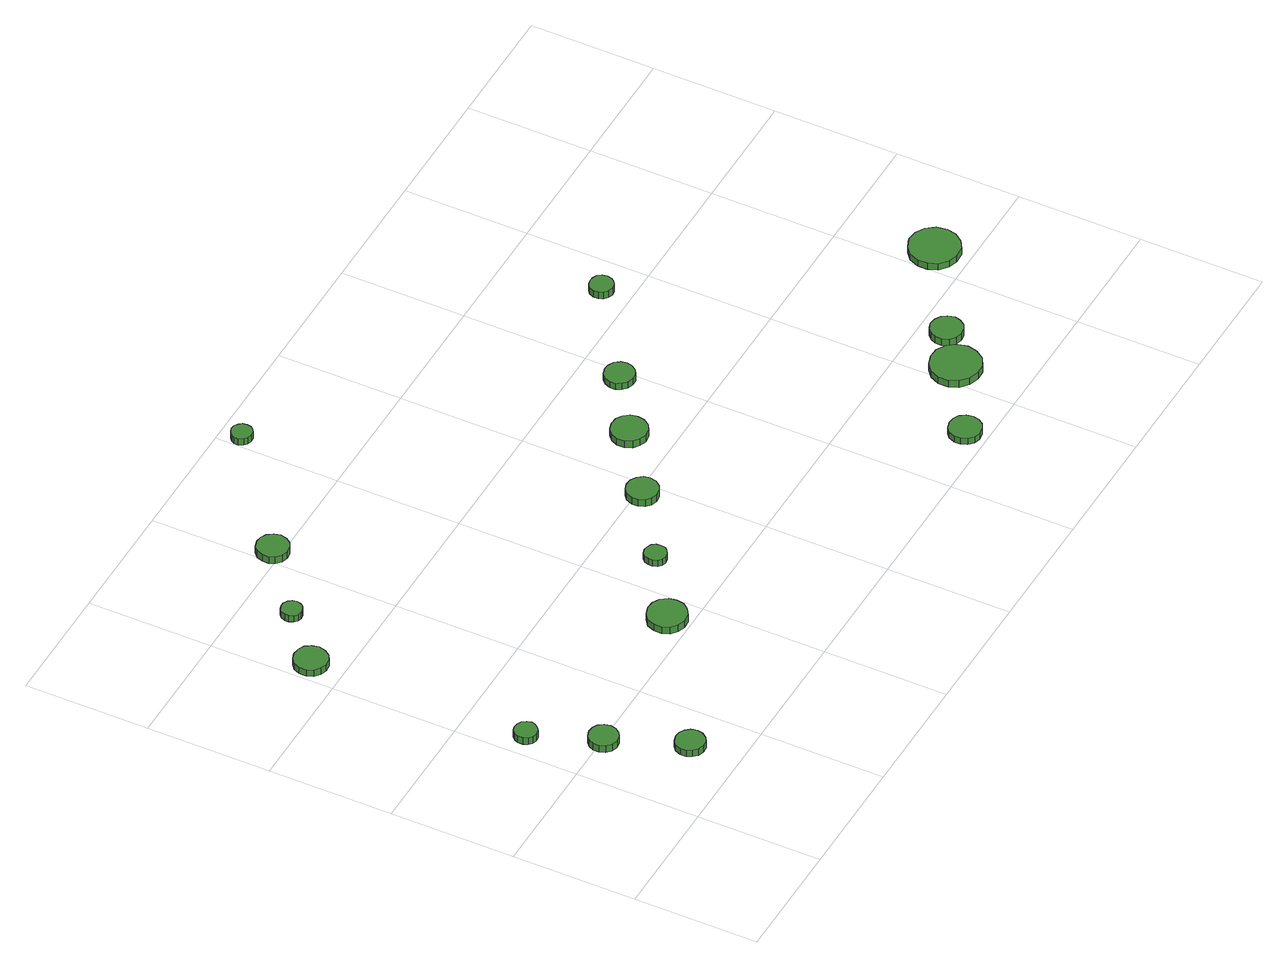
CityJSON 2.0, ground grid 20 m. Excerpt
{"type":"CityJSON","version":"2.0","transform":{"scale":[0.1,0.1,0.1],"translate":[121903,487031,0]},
"CityObjects":{
"tree1":{"type":"SolitaryVegetationObject","attributes":{"function":"something"},"geometry":[{"type":"MultiSurface","lod":"1","boundaries":[[[0,1,2,3,4,5,6,7,8,9,10,11,12,13,14]],[[15,16,17,18,19,20,21,22,23,24,25,26,27,28,29]],[[0,29,28,1]],[[1,28,27,2]],[[2,27,26,3]],[[3,26,25,4]],[[4,25,24,5]],[[5,24,23,6]],[[6,23,22,7]],[[7,22,21,8]],[[8,21,20,9]],[[9,20,19,10]],[[10,19,18,11]],[[11,18,17,12]],[[12,17,16,13]],[[13,16,15,14]],[[14,15,29,0]]]}]},
"tree2":{"type":"SolitaryVegetationObject","attributes":{"function":"something"},"geometry":[{"type":"MultiSurface","lod":"1","boundaries":[[[30,31,32,33,34,35,36,37,38,39,40,41,42,43,44]],[[45,46,47,48,49,50,51,52,53,54,55,56,57,58,59]],[[30,59,58,31]],[[31,58,57,32]],[[32,57,56,33]],[[33,56,55,34]],[[34,55,54,35]],[[35,54,53,36]],[[36,53,52,37]],[[37,52,51,38]],[[38,51,50,39]],[[39,50,49,40]],[[40,49,48,41]],[[41,48,47,42]],[[42,47,46,43]],[[43,46,45,44]],[[44,45,59,30]]]}]},
"tree3":{"type":"SolitaryVegetationObject","attributes":{"function":"something"},"geometry":[{"type":"MultiSurface","lod":"1","boundaries":[[[60,61,62,63,64,65,66,67,68,69,70,71,72,73,74]],[[75,76,77,78,79,80,81,82,83,84,85,86,87,88,89]],[[60,89,88,61]],[[61,88,87,62]],[[62,87,86,63]],[[63,86,85,64]],[[64,85,84,65]],[[65,84,83,66]],[[66,83,82,67]],[[67,82,81,68]],[[68,81,80,69]],[[69,80,79,70]],[[70,79,78,71]],[[71,78,77,72]],[[72,77,76,73]],[[73,76,75,74]],[[74,75,89,60]]]}]},
"tree4":{"type":"SolitaryVegetationObject","attributes":{"function":"something"},"geometry":[{"type":"MultiSurface","lod":"1","boundaries":[[[90,91,92,93,94,95,96,97,98,99,100,101,102,103,104]],[[105,106,107,108,109,110,111,112,113,114,115,116,117,118,119]],[[90,119,118,91]],[[91,118,117,92]],[[92,117,116,93]],[[93,116,115,94]],[[94,115,114,95]],[[95,114,113,96]],[[96,113,112,97]],[[97,112,111,98]],[[98,111,110,99]],[[99,110,109,100]],[[100,109,108,101]],[[101,108,107,102]],[[102,107,106,103]],[[103,106,105,104]],[[104,105,119,90]]]}]},
"tree5":{"type":"SolitaryVegetationObject","attributes":{"function":"something"},"geometry":[{"type":"MultiSurface","lod":"1","boundaries":[[[120,121,122,123,124,125,126,127,128,129,130,131,132,133,134]],[[135,136,137,138,139,140,141,142,143,144,145,146,147,148,149]],[[120,149,148,121]],[[121,148,147,122]],[[122,147,146,123]],[[123,146,145,124]],[[124,145,144,125]],[[125,144,143,126]],[[126,143,142,127]],[[127,142,141,128]],[[128,141,140,129]],[[129,140,139,130]],[[130,139,138,131]],[[131,138,137,132]],[[132,137,136,133]],[[133,136,135,134]],[[134,135,149,120]]]}]},
"tree6":{"type":"SolitaryVegetationObject","attributes":{"function":"something"},"geometry":[{"type":"MultiSurface","lod":"1","boundaries":[[[150,151,152,153,154,155,156,157,158,159,160,161,162,163,164]],[[165,166,167,168,169,170,171,172,173,174,175,176,177,178,179]],[[150,179,178,151]],[[151,178,177,152]],[[152,177,176,153]],[[153,176,175,154]],[[154,175,174,155]],[[155,174,173,156]],[[156,173,172,157]],[[157,172,171,158]],[[158,171,170,159]],[[159,170,169,160]],[[160,169,168,161]],[[161,168,167,162]],[[162,167,166,163]],[[163,166,165,164]],[[164,165,179,150]]]}]},
"tree7":{"type":"SolitaryVegetationObject","attributes":{"function":"something"},"geometry":[{"type":"MultiSurface","lod":"1","boundaries":[[[180,181,182,183,184,185,186,187,188,189,190,191,192,193,194]],[[195,196,197,198,199,200,201,202,203,204,205,206,207,208,209]],[[180,209,208,181]],[[181,208,207,182]],[[182,207,206,183]],[[183,206,205,184]],[[184,205,204,185]],[[185,204,203,186]],[[186,203,202,187]],[[187,202,201,188]],[[188,201,200,189]],[[189,200,199,190]],[[190,199,198,191]],[[191,198,197,192]],[[192,197,196,193]],[[193,196,195,194]],[[194,195,209,180]]]}]},
"tree8":{"type":"SolitaryVegetationObject","attributes":{"function":"something"},"geometry":[{"type":"MultiSurface","lod":"1","boundaries":[[[210,211,212,213,214,215,216,217,218,219,220,221,222,223,224]],[[225,226,227,228,229,230,231,232,233,234,235,236,237,238,239]],[[210,239,238,211]],[[211,238,237,212]],[[212,237,236,213]],[[213,236,235,214]],[[214,235,234,215]],[[215,234,233,216]],[[216,233,232,217]],[[217,232,231,218]],[[218,231,230,219]],[[219,230,229,220]],[[220,229,228,221]],[[221,228,227,222]],[[222,227,226,223]],[[223,226,225,224]],[[224,225,239,210]]]}]},
"tree9":{"type":"SolitaryVegetationObject","attributes":{"function":"something"},"geometry":[{"type":"MultiSurface","lod":"1","boundaries":[[[240,241,242,243,244,245,246,247,248,249,250,251,252,253,254]],[[255,256,257,258,259,260,261,262,263,264,265,266,267,268,269]],[[240,269,268,241]],[[241,268,267,242]],[[242,267,266,243]],[[243,266,265,244]],[[244,265,264,245]],[[245,264,263,246]],[[246,263,262,247]],[[247,262,261,248]],[[248,261,260,249]],[[249,260,259,250]],[[250,259,258,251]],[[251,258,257,252]],[[252,257,256,253]],[[253,256,255,254]],[[254,255,269,240]]]}]},
"tree10":{"type":"SolitaryVegetationObject","attributes":{"function":"something"},"geometry":[{"type":"MultiSurface","lod":"1","boundaries":[[[270,271,272,273,274,275,276,277,278,279,280,281,282,283,284]],[[285,286,287,288,289,290,291,292,293,294,295,296,297,298,299]],[[270,299,298,271]],[[271,298,297,272]],[[272,297,296,273]],[[273,296,295,274]],[[274,295,294,275]],[[275,294,293,276]],[[276,293,292,277]],[[277,292,291,278]],[[278,291,290,279]],[[279,290,289,280]],[[280,289,288,281]],[[281,288,287,282]],[[282,287,286,283]],[[283,286,285,284]],[[284,285,299,270]]]}]},
"tree11":{"type":"SolitaryVegetationObject","attributes":{"function":"something"},"geometry":[{"type":"MultiSurface","lod":"1","boundaries":[[[300,301,302,303,304,305,306,307,308,309,310,311,312,313,314]],[[315,316,317,318,319,320,321,322,323,324,325,326,327,328,329]],[[300,329,328,301]],[[301,328,327,302]],[[302,327,326,303]],[[303,326,325,304]],[[304,325,324,305]],[[305,324,323,306]],[[306,323,322,307]],[[307,322,321,308]],[[308,321,320,309]],[[309,320,319,310]],[[310,319,318,311]],[[311,318,317,312]],[[312,317,316,313]],[[313,316,315,314]],[[314,315,329,300]]]}]},
"tree12":{"type":"SolitaryVegetationObject","attributes":{"function":"something"},"geometry":[{"type":"MultiSurface","lod":"1","boundaries":[[[330,331,332,333,334,335,336,337,338,339,340,341,342,343,344]],[[345,346,347,348,349,350,351,352,353,354,355,356,357,358,359]],[[330,359,358,331]],[[331,358,357,332]],[[332,357,356,333]],[[333,356,355,334]],[[334,355,354,335]],[[335,354,353,336]],[[336,353,352,337]],[[337,352,351,338]],[[338,351,350,339]],[[339,350,349,340]],[[340,349,348,341]],[[341,348,347,342]],[[342,347,346,343]],[[343,346,345,344]],[[344,345,359,330]]]}]},
"tree13":{"type":"SolitaryVegetationObject","attributes":{"function":"something"},"geometry":[{"type":"MultiSurface","lod":"1","boundaries":[[[360,361,362,363,364,365,366,367,368,369,370,371,372,373,374]],[[375,376,377,378,379,380,381,382,383,384,385,386,387,388,389]],[[360,389,388,361]],[[361,388,387,362]],[[362,387,386,363]],[[363,386,385,364]],[[364,385,384,365]],[[365,384,383,366]],[[366,383,382,367]],[[367,382,381,368]],[[368,381,380,369]],[[369,380,379,370]],[[370,379,378,371]],[[371,378,377,372]],[[372,377,376,373]],[[373,376,375,374]],[[374,375,389,360]]]}]},
"tree14":{"type":"SolitaryVegetationObject","attributes":{"function":"something"},"geometry":[{"type":"MultiSurface","lod":"1","boundaries":[[[390,391,392,393,394,395,396,397,398,399,400,401,402,403,404]],[[405,406,407,408,409,410,411,412,413,414,415,416,417,418,419]],[[390,419,418,391]],[[391,418,417,392]],[[392,417,416,393]],[[393,416,415,394]],[[394,415,414,395]],[[395,414,413,396]],[[396,413,412,397]],[[397,412,411,398]],[[398,411,410,399]],[[399,410,409,400]],[[400,409,408,401]],[[401,408,407,402]],[[402,407,406,403]],[[403,406,405,404]],[[404,405,419,390]]]}]},
"tree15":{"type":"SolitaryVegetationObject","attributes":{"function":"something"},"geometry":[{"type":"MultiSurface","lod":"1","boundaries":[[[420,421,422,423,424,425,426,427,428,429,430,431,432,433,434]],[[435,436,437,438,439,440,441,442,443,444,445,446,447,448,449]],[[420,449,448,421]],[[421,448,447,422]],[[422,447,446,423]],[[423,446,445,424]],[[424,445,444,425]],[[425,444,443,426]],[[426,443,442,427]],[[427,442,441,428]],[[428,441,440,429]],[[429,440,439,430]],[[430,439,438,431]],[[431,438,437,432]],[[432,437,436,433]],[[433,436,435,434]],[[434,435,449,420]]]}]},
"tree16":{"type":"SolitaryVegetationObject","attributes":{"function":"something"},"geometry":[{"type":"MultiSurface","lod":"1","boundaries":[[[450,451,452,453,454,455,456,457,458,459,460,461,462,463,464]],[[465,466,467,468,469,470,471,472,473,474,475,476,477,478,479]],[[450,479,478,451]],[[451,478,477,452]],[[452,477,476,453]],[[453,476,475,454]],[[454,475,474,455]],[[455,474,473,456]],[[456,473,472,457]],[[457,472,471,458]],[[458,471,470,459]],[[459,470,469,460]],[[460,469,468,461]],[[461,468,467,462]],[[462,467,466,463]],[[463,466,465,464]],[[464,465,479,450]]]}]},
"tree17":{"type":"SolitaryVegetationObject","attributes":{"function":"something"},"geometry":[{"type":"MultiSurface","lod":"1","boundaries":[[[480,481,482,483,484,485,486,487,488,489,490,491,492,493,494]],[[495,496,497,498,499,500,501,502,503,504,505,506,507,508,509]],[[480,509,508,481]],[[481,508,507,482]],[[482,507,506,483]],[[483,506,505,484]],[[484,505,504,485]],[[485,504,503,486]],[[486,503,502,487]],[[487,502,501,488]],[[488,501,500,489]],[[489,500,499,490]],[[490,499,498,491]],[[491,498,497,492]],[[492,497,496,493]],[[493,496,495,494]],[[494,495,509,480]]]}]}
},
"vertices":[
[52,300,20],[50,307,20],[45,314,20],[39,317,20],[31,318,20],[24,316,20],[19,311,20],[16,304,20],[16,296,20],[19,289,20],[24,284,20],[31,282,20],[39,283,20],[45,287,20],[50,293,20],[50,293,7],[45,287,7],[39,283,7],[31,282,7],[24,284,7],[19,289,7],[16,296,7],[16,304,7],[19,311,7],[24,316,7],[31,318,7],[39,317,7],[45,314,7],[50,307,7],[52,300,7],
[102,196,16],[100,206,16],[94,214,16],[86,218,16],[77,219,16],[67,216,16],[60,210,16],[56,201,16],[56,192,16],[60,183,16],[67,176,16],[77,173,16],[86,174,16],[94,179,16],[100,187,16],[100,187,3],[94,179,3],[86,174,3],[77,173,3],[67,176,3],[60,183,3],[56,192,3],[56,201,3],[60,210,3],[67,216,3],[77,219,3],[86,218,3],[94,214,3],[100,206,3],[102,196,3],
[153,80,14],[151,90,14],[145,97,14],[137,102,14],[128,103,14],[118,100,14],[111,94,14],[107,85,14],[107,75,14],[111,67,14],[118,60,14],[128,57,14],[137,58,14],[145,63,14],[151,71,14],[151,71,2],[145,63,2],[137,58,2],[128,57,2],[118,60,2],[111,67,2],[107,75,2],[107,85,2],[111,94,2],[118,100,2],[128,103,2],[137,102,2],[145,97,2],[151,90,2],[153,80,2],
[58,652,15],[55,663,15],[49,672,15],[39,677,15],[28,678,15],[18,675,15],[9,668,15],[5,657,15],[5,646,15],[9,636,15],[18,629,15],[28,625,15],[39,626,15],[49,632,15],[55,641,15],[55,641,3],[49,632,3],[39,626,3],[28,625,3],[18,629,3],[9,636,3],[5,646,3],[5,657,3],[9,668,3],[18,675,3],[28,678,3],[39,677,3],[49,672,3],[55,663,3],[58,652,3],
[130,726,15],[128,733,15],[124,738,15],[118,742,15],[111,742,15],[105,740,15],[100,736,15],[97,729,15],[97,722,15],[100,716,15],[105,711,15],[111,709,15],[118,710,15],[124,713,15],[128,719,15],[128,719,3],[124,713,3],[118,710,3],[111,709,3],[105,711,3],[100,716,3],[97,722,3],[97,729,3],[100,736,3],[105,740,3],[111,742,3],[118,742,3],[124,738,3],[128,733,3],[130,726,3],
[385,235,17],[383,247,17],[375,258,17],[364,264,17],[351,265,17],[339,261,17],[329,253,17],[324,241,17],[324,228,17],[329,216,17],[339,208,17],[351,204,17],[364,205,17],[375,212,17],[383,222,17],[383,222,4],[375,212,4],[364,205,4],[351,204,4],[339,208,4],[329,216,4],[324,228,4],[324,241,4],[329,253,4],[339,261,4],[351,265,4],[364,264,4],[375,258,4],[383,247,4],[385,235,4],
[243,811,18],[240,821,18],[234,830,18],[225,835,18],[215,836,18],[205,833,18],[197,826,18],[193,816,18],[193,805,18],[197,796,18],[205,789,18],[215,786,18],[225,787,18],[234,792,18],[240,800,18],[240,800,5],[234,792,5],[225,787,5],[215,786,5],[205,789,5],[197,796,5],[193,805,5],[193,816,5],[197,826,5],[205,833,5],[215,836,5],[225,835,5],[234,830,5],[240,821,5],[243,811,5],
[481,311,15],[480,318,15],[476,324,15],[469,327,15],[462,328,15],[455,326,15],[450,321,15],[447,314,15],[447,307,15],[450,300,15],[455,295,15],[462,293,15],[469,294,15],[476,298,15],[480,303,15],[480,303,3],[476,298,3],[469,294,3],[462,293,3],[455,295,3],[450,300,3],[447,307,3],[447,314,3],[450,321,3],[455,326,3],[462,328,3],[469,327,3],[476,324,3],[480,318,3],[481,311,3],
[603,391,15],[601,401,15],[594,410,15],[585,415,15],[575,416,15],[565,413,15],[557,406,15],[553,396,15],[553,386,15],[557,376,15],[565,369,15],[575,366,15],[585,367,15],[594,372,15],[601,381,15],[601,381,2],[594,372,2],[585,367,2],[575,366,2],[565,369,2],[557,376,2],[553,386,2],[553,396,2],[557,406,2],[565,413,2],[575,416,2],[585,415,2],[594,410,2],[601,401,2],[603,391,2],
[433,965,16],[432,972,16],[428,977,16],[422,981,16],[415,982,16],[408,979,16],[403,975,16],[400,969,16],[400,962,16],[403,955,16],[408,951,16],[415,949,16],[422,949,16],[428,953,16],[432,958,16],[432,958,4],[428,953,4],[422,949,4],[415,949,4],[408,951,4],[403,955,4],[400,962,4],[400,969,4],[403,975,4],[408,979,4],[415,982,4],[422,981,4],[428,977,4],[432,972,4],[433,965,4],
[711,467,16],[709,479,16],[702,488,16],[692,494,16],[680,495,16],[669,492,16],[660,484,16],[655,473,16],[655,461,16],[660,450,16],[669,443,16],[680,439,16],[692,440,16],[702,446,16],[709,456,16],[709,456,3],[702,446,3],[692,440,3],[680,439,3],[669,443,3],[660,450,3],[655,461,3],[655,473,3],[660,484,3],[669,492,3],[680,495,3],[692,494,3],[702,488,3],[709,479,3],[711,467,3],
[938,35,14],[936,45,14],[930,54,14],[921,59,14],[910,60,14],[900,57,14],[892,50,14],[888,40,14],[888,30,14],[892,20,14],[900,13,14],[910,10,14],[921,11,14],[930,16,14],[936,25,14],[936,25,2],[930,16,2],[921,11,2],[910,10,2],[900,13,2],[892,20,2],[888,30,2],[888,40,2],[892,50,2],[900,57,2],[910,60,2],[921,59,2],[930,54,2],[936,45,2],[938,35,2],
[808,535,14],[806,545,14],[800,553,14],[791,558,14],[782,559,14],[772,556,14],[765,549,14],[761,540,14],[761,531,14],[765,522,14],[772,515,14],[782,512,14],[791,513,14],[800,518,14],[806,526,14],[806,526,2],[800,518,2],[791,513,2],[782,512,2],[772,515,2],[765,522,2],[761,531,2],[761,540,2],[765,549,2],[772,556,2],[782,559,2],[791,558,2],[800,553,2],[806,545,2],[808,535,2],
[1069,111,14],[1065,127,14],[1056,140,14],[1041,149,14],[1025,150,14],[1009,145,14],[997,134,14],[990,119,14],[990,103,14],[997,88,14],[1009,77,14],[1025,72,14],[1041,73,14],[1056,81,14],[1065,95,14],[1065,95,1],[1056,81,1],[1041,73,1],[1025,72,1],[1009,77,1],[997,88,1],[990,103,1],[990,119,1],[997,134,1],[1009,145,1],[1025,150,1],[1041,149,1],[1056,140,1],[1065,127,1],[1069,111,1],
[960,647,15],[958,654,15],[954,661,15],[947,664,15],[940,665,15],[932,663,15],[926,658,15],[923,651,15],[923,643,15],[926,636,15],[932,631,15],[940,628,15],[947,629,15],[954,633,15],[958,639,15],[958,639,2],[954,633,2],[947,629,2],[940,628,2],[932,631,2],[926,636,2],[923,643,2],[923,651,2],[926,658,2],[932,663,2],[940,665,2],[947,664,2],[954,661,2],[958,654,2],[960,647,2],
[1116,157,14],[1113,168,14],[1107,176,14],[1098,181,14],[1087,183,14],[1077,179,14],[1069,172,14],[1065,163,14],[1065,152,14],[1069,142,14],[1077,135,14],[1087,132,14],[1098,133,14],[1107,138,14],[1113,147,14],[1113,147,1],[1107,138,1],[1098,133,1],[1087,132,1],[1077,135,1],[1069,142,1],[1065,152,1],[1065,163,1],[1069,172,1],[1077,179,1],[1087,183,1],[1098,181,1],[1107,176,1],[1113,168,1],[1116,157,1],
[1276,253,16],[1273,269,16],[1263,283,16],[1249,291,16],[1232,293,16],[1217,287,16],[1204,276,16],[1198,261,16],[1198,245,16],[1204,230,16],[1217,219,16],[1232,214,16],[1249,215,16],[1263,224,16],[1273,237,16],[1273,237,4],[1263,224,4],[1249,215,4],[1232,214,4],[1217,219,4],[1204,230,4],[1198,245,4],[1198,261,4],[1204,276,4],[1217,287,4],[1232,293,4],[1249,291,4],[1263,283,4],[1273,269,4],[1276,253,4]
]}
